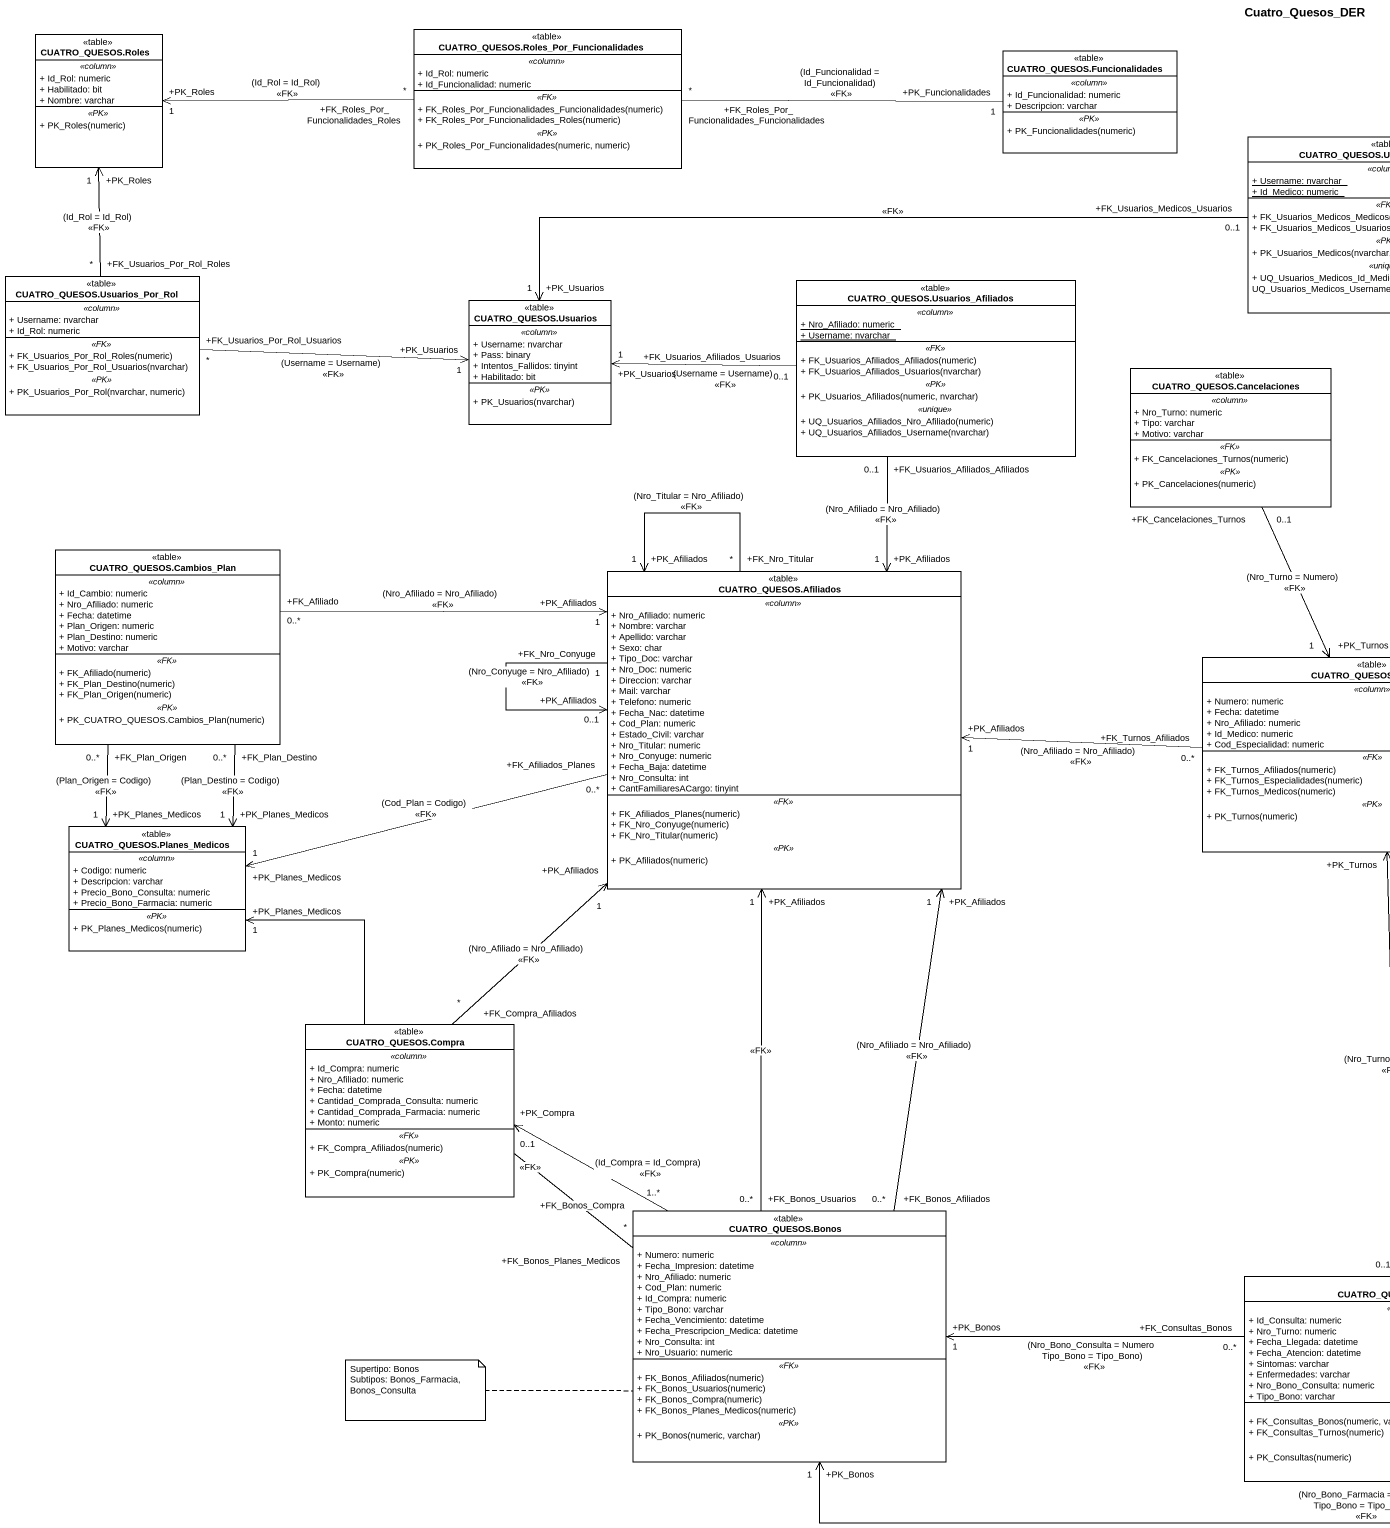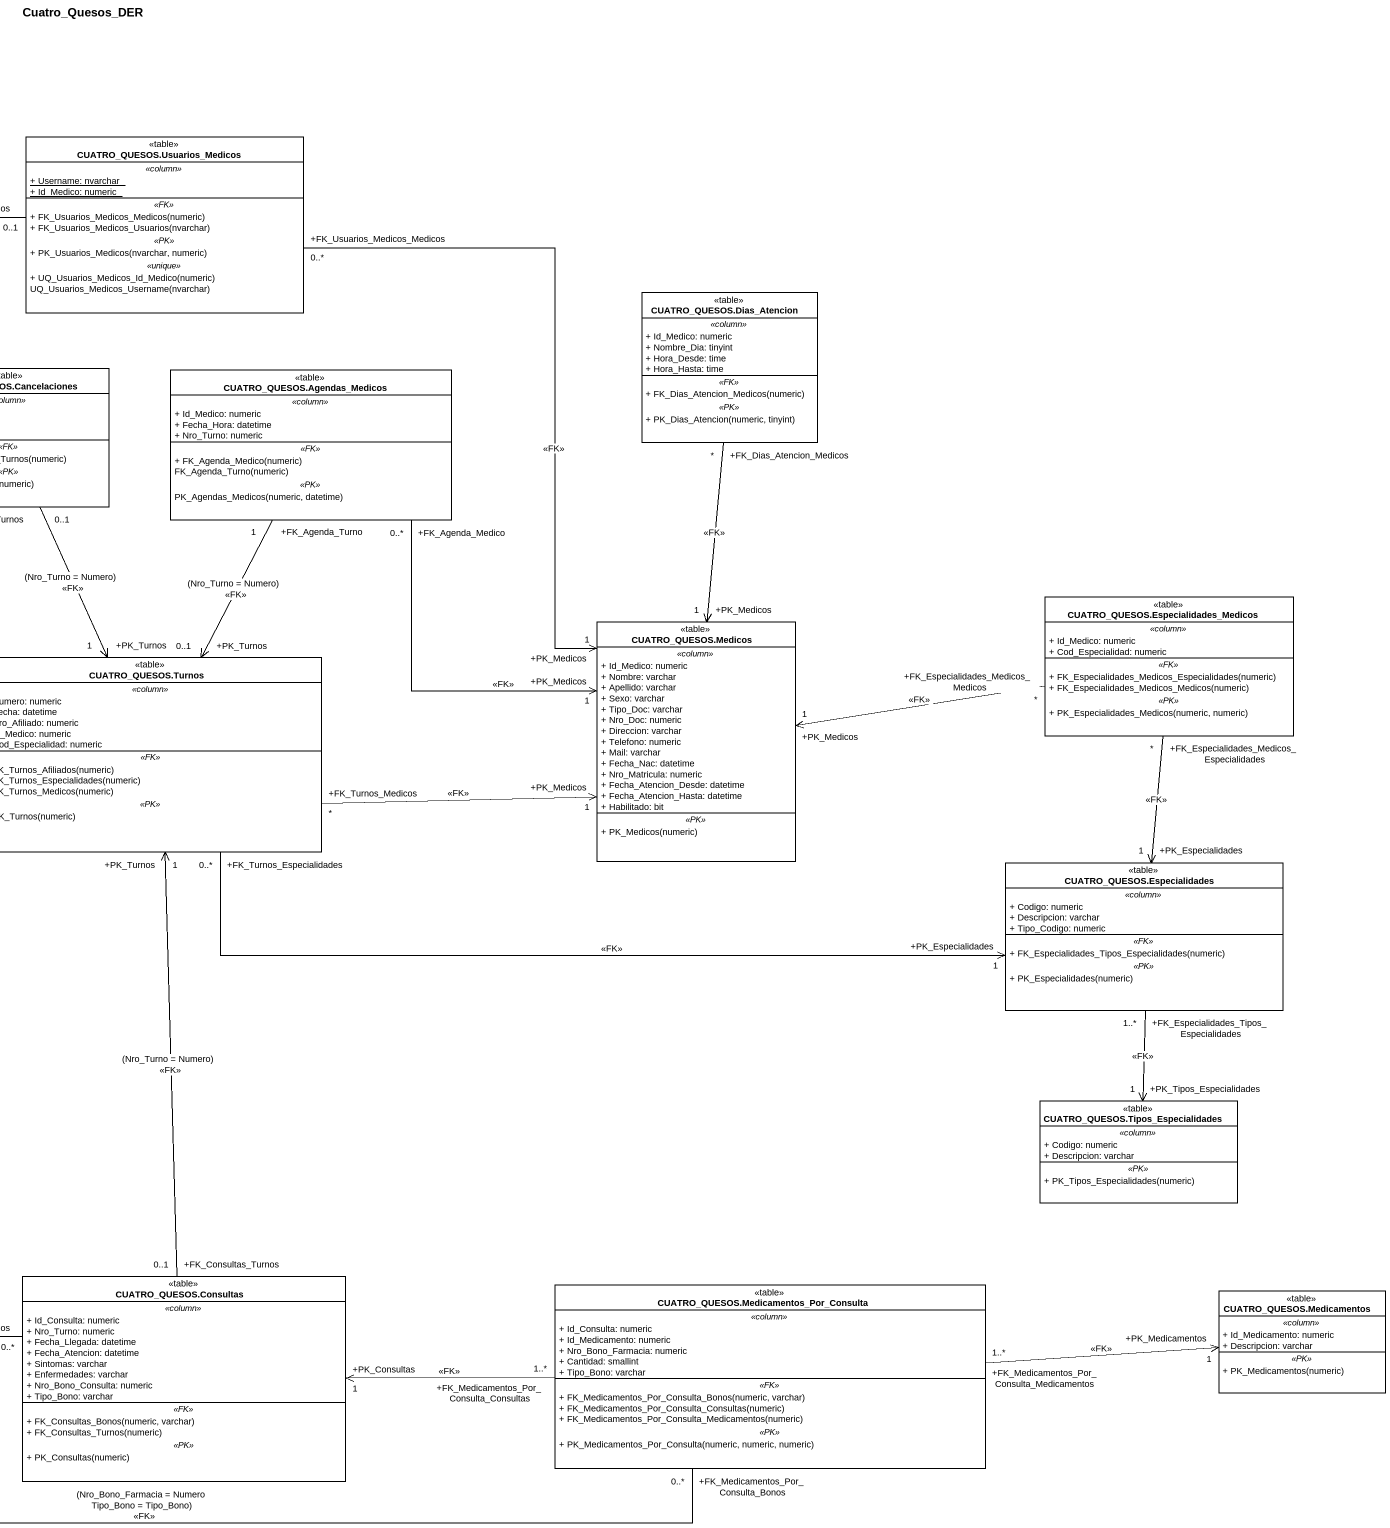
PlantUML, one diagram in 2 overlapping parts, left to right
@startuml
title Cuatro_Quesos_DER
hide circle
hide empty members
skinparam classAttributeIconSize 0
class "CUATRO_QUESOS.Roles" as CUATRO_QUESOS_Roles <<table>> {
  .. <<column>> ..
  + Id_Rol: numeric
  + Habilitado: bit
  + Nombre: varchar
  .. <<PK>> ..
  + PK_Roles(numeric)
}
class "CUATRO_QUESOS.Roles_Por_Funcionalidades" as CUATRO_QUESOS_Roles_Por <<table>> {
  .. <<column>> ..
  + Id_Rol: numeric
  + Id_Funcionalidad: numeric
  .. <<FK>> ..
  + FK_Roles_Por_Funcionalidades_Funcionalidades(numeric)
  + FK_Roles_Por_Funcionalidades_Roles(numeric)
  .. <<PK>> ..
  + PK_Roles_Por_Funcionalidades(numeric, numeric)
}
class "CUATRO_QUESOS.Funcionalidades" as CUATRO_QUESOS <<table>> {
  .. <<column>> ..
  + Id_Funcionalidad: numeric
  + Descripcion: varchar
  .. <<PK>> ..
  + PK_Funcionalidades(numeric)
}
class "CUATRO_QUESOS.Usuarios_Medicos" as CUATRO_QUESOS_Usuarios <<table>> {
  .. <<column>> ..
  {static} + Username: nvarchar
  {static} + Id_Medico: numeric
  .. <<FK>> ..
  + FK_Usuarios_Medicos_Medicos(numeric)
  + FK_Usuarios_Medicos_Usuarios(nvarchar)
  .. <<PK>> ..
  + PK_Usuarios_Medicos(nvarchar, numeric)
  .. <<unique>> ..
  + UQ_Usuarios_Medicos_Id_Medico(numeric)
  UQ_Usuarios_Medicos_Username(nvarchar)
}
class "CUATRO_QUESOS.Usuarios_Por_Rol" as CUATRO_QUESOS_Usuarios_Por <<table>> {
  .. <<column>> ..
  + Username: nvarchar
  + Id_Rol: numeric
  .. <<FK>> ..
  + FK_Usuarios_Por_Rol_Roles(numeric)
  + FK_Usuarios_Por_Rol_Usuarios(nvarchar)
  .. <<PK>> ..
  + PK_Usuarios_Por_Rol(nvarchar, numeric)
}
class "CUATRO_QUESOS.Usuarios" as CUATRO_QUESOS_Usuarios_2 <<table>> {
  .. <<column>> ..
  + Username: nvarchar
  + Pass: binary
  + Intentos_Fallidos: tinyint
  + Habilitado: bit
  .. <<PK>> ..
  + PK_Usuarios(nvarchar)
}
class "CUATRO_QUESOS.Usuarios_Afiliados" as CUATRO_QUESOS_Usuarios_3 <<table>> {
  .. <<column>> ..
  {static} + Nro_Afiliado: numeric
  {static} + Username: nvarchar
  .. <<FK>> ..
  + FK_Usuarios_Afiliados_Afiliados(numeric)
  + FK_Usuarios_Afiliados_Usuarios(nvarchar)
  .. <<PK>> ..
  + PK_Usuarios_Afiliados(numeric, nvarchar)
  .. <<unique>> ..
  + UQ_Usuarios_Afiliados_Nro_Afiliado(numeric)
  + UQ_Usuarios_Afiliados_Username(nvarchar)
}
class "CUATRO_QUESOS.Dias_Atencion" as CUATRO_QUESOS_Dias_Atencion <<table>> {
  .. <<column>> ..
  + Id_Medico: numeric
  + Nombre_Dia: tinyint
  + Hora_Desde: time
  + Hora_Hasta: time
  .. <<FK>> ..
  + FK_Dias_Atencion_Medicos(numeric)
  .. <<PK>> ..
  + PK_Dias_Atencion(numeric, tinyint)
}
class "CUATRO_QUESOS.Cancelaciones" as CUATRO_QUESOS_Cancelaciones <<table>> {
  .. <<column>> ..
  + Nro_Turno: numeric
  + Tipo: varchar
  + Motivo: varchar
  .. <<FK>> ..
  + FK_Cancelaciones_Turnos(numeric)
  .. <<PK>> ..
  + PK_Cancelaciones(numeric)
}
class "CUATRO_QUESOS.Agendas_Medicos" as CUATRO_QUESOS_Agendas <<table>> {
  .. <<column>> ..
  + Id_Medico: numeric
  + Fecha_Hora: datetime
  + Nro_Turno: numeric
  .. <<FK>> ..
  + FK_Agenda_Medico(numeric)
  FK_Agenda_Turno(numeric)
  .. <<PK>> ..
  PK_Agendas_Medicos(numeric, datetime)
}
class "CUATRO_QUESOS.Cambios_Plan" as CUATRO_QUESOS_Cambios_Plan <<table>> {
  .. <<column>> ..
  + Id_Cambio: numeric
  + Nro_Afiliado: numeric
  + Fecha: datetime
  + Plan_Origen: numeric
  + Plan_Destino: numeric
  + Motivo: varchar
  .. <<FK>> ..
  + FK_Afiliado(numeric)
  + FK_Plan_Destino(numeric)
  + FK_Plan_Origen(numeric)
  .. <<PK>> ..
  + PK_CUATRO_QUESOS.Cambios_Plan(numeric)
}
class "CUATRO_QUESOS.Afiliados" as CUATRO_QUESOS_Afiliados <<table>> {
  .. <<column>> ..
  + Nro_Afiliado: numeric
  + Nombre: varchar
  + Apellido: varchar
  + Sexo: char
  + Tipo_Doc: varchar
  + Nro_Doc: numeric
  + Direccion: varchar
  + Mail: varchar
  + Telefono: numeric
  + Fecha_Nac: datetime
  + Cod_Plan: numeric
  + Estado_Civil: varchar
  + Nro_Titular: numeric
  + Nro_Conyuge: numeric
  + Fecha_Baja: datetime
  + Nro_Consulta: int
  + CantFamiliaresACargo: tinyint
  .. <<FK>> ..
  + FK_Afiliados_Planes(numeric)
  + FK_Nro_Conyuge(numeric)
  + FK_Nro_Titular(numeric)
  .. <<PK>> ..
  + PK_Afiliados(numeric)
}
class "CUATRO_QUESOS.Medicos" as CUATRO_QUESOS_Medicos <<table>> {
  .. <<column>> ..
  + Id_Medico: numeric
  + Nombre: varchar
  + Apellido: varchar
  + Sexo: varchar
  + Tipo_Doc: varchar
  + Nro_Doc: numeric
  + Direccion: varchar
  + Telefono: numeric
  + Mail: varchar
  + Fecha_Nac: datetime
  + Nro_Matricula: numeric
  + Fecha_Atencion_Desde: datetime
  + Fecha_Atencion_Hasta: datetime
  + Habilitado: bit
  .. <<PK>> ..
  + PK_Medicos(numeric)
}
class "CUATRO_QUESOS.Especialidades_Medicos" as CUATRO_QUESOS_2 <<table>> {
  .. <<column>> ..
  + Id_Medico: numeric
  + Cod_Especialidad: numeric
  .. <<FK>> ..
  + FK_Especialidades_Medicos_Especialidades(numeric)
  + FK_Especialidades_Medicos_Medicos(numeric)
  .. <<PK>> ..
  + PK_Especialidades_Medicos(numeric, numeric)
}
class "CUATRO_QUESOS.Turnos" as CUATRO_QUESOS_Turnos <<table>> {
  .. <<column>> ..
  + Numero: numeric
  + Fecha: datetime
  + Nro_Afiliado: numeric
  + Id_Medico: numeric
  + Cod_Especialidad: numeric
  .. <<FK>> ..
  + FK_Turnos_Afiliados(numeric)
  + FK_Turnos_Especialidades(numeric)
  + FK_Turnos_Medicos(numeric)
  .. <<PK>> ..
  + PK_Turnos(numeric)
}
class "CUATRO_QUESOS.Planes_Medicos" as CUATRO_QUESOS_Planes_Medicos <<table>> {
  .. <<column>> ..
  + Codigo: numeric
  + Descripcion: varchar
  + Precio_Bono_Consulta: numeric
  + Precio_Bono_Farmacia: numeric
  .. <<PK>> ..
  + PK_Planes_Medicos(numeric)
}
class "CUATRO_QUESOS.Especialidades" as CUATRO_QUESOS_Especialidades <<table>> {
  .. <<column>> ..
  + Codigo: numeric
  + Descripcion: varchar
  + Tipo_Codigo: numeric
  .. <<FK>> ..
  + FK_Especialidades_Tipos_Especialidades(numeric)
  .. <<PK>> ..
  + PK_Especialidades(numeric)
}
class "CUATRO_QUESOS.Compra" as CUATRO_QUESOS_Compra <<table>> {
  .. <<column>> ..
  + Id_Compra: numeric
  + Nro_Afiliado: numeric
  + Fecha: datetime
  + Cantidad_Comprada_Consulta: numeric
  + Cantidad_Comprada_Farmacia: numeric
  + Monto: numeric
  .. <<FK>> ..
  + FK_Compra_Afiliados(numeric)
  .. <<PK>> ..
  + PK_Compra(numeric)
}
class "CUATRO_QUESOS.Tipos_Especialidades" as CUATRO_QUESOS_Tipos <<table>> {
  .. <<column>> ..
  + Codigo: numeric
  + Descripcion: varchar
  .. <<PK>> ..
  + PK_Tipos_Especialidades(numeric)
}
class "CUATRO_QUESOS.Bonos" as CUATRO_QUESOS_Bonos <<table>> {
  .. <<column>> ..
  + Numero: numeric
  + Fecha_Impresion: datetime
  + Nro_Afiliado: numeric
  + Cod_Plan: numeric
  + Id_Compra: numeric
  + Tipo_Bono: varchar
  + Fecha_Vencimiento: datetime
  + Fecha_Prescripcion_Medica: datetime
  + Nro_Consulta: int
  + Nro_Usuario: numeric
  .. <<FK>> ..
  + FK_Bonos_Afiliados(numeric)
  + FK_Bonos_Usuarios(numeric)
  + FK_Bonos_Compra(numeric)
  + FK_Bonos_Planes_Medicos(numeric)
  .. <<PK>> ..
  + PK_Bonos(numeric, varchar)
}
class "CUATRO_QUESOS.Consultas" as CUATRO_QUESOS_Consultas <<table>> {
  .. <<column>> ..
  + Id_Consulta: numeric
  + Nro_Turno: numeric
  + Fecha_Llegada: datetime
  + Fecha_Atencion: datetime
  + Sintomas: varchar
  + Enfermedades: varchar
  + Nro_Bono_Consulta: numeric
  + Tipo_Bono: varchar
  .. <<FK>> ..
  + FK_Consultas_Bonos(numeric, varchar)
  + FK_Consultas_Turnos(numeric)
  .. <<PK>> ..
  + PK_Consultas(numeric)
}
class "CUATRO_QUESOS.Medicamentos_Por_Consulta" as CUATRO_QUESOS_Medicamentos <<table>> {
  .. <<column>> ..
  + Id_Consulta: numeric
  + Id_Medicamento: numeric
  + Nro_Bono_Farmacia: numeric
  + Cantidad: smallint
  + Tipo_Bono: varchar
  .. <<FK>> ..
  + FK_Medicamentos_Por_Consulta_Bonos(numeric, varchar)
  + FK_Medicamentos_Por_Consulta_Consultas(numeric)
  + FK_Medicamentos_Por_Consulta_Medicamentos(numeric)
  .. <<PK>> ..
  + PK_Medicamentos_Por_Consulta(numeric, numeric, numeric)
}
class "CUATRO_QUESOS.Medicamentos" as CUATRO_QUESOS_Medicamentos_2 <<table>> {
  .. <<column>> ..
  + Id_Medicamento: numeric
  + Descripcion: varchar
  .. <<PK>> ..
  + PK_Medicamentos(numeric)
}
CUATRO_QUESOS_Roles_Por "+FK_Roles_Por_Funcionalidades_Roles\n*" -left-> "+PK_Roles\n1" CUATRO_QUESOS_Roles : (Id_Rol = Id_Rol)\n<<FK>>
CUATRO_QUESOS_Roles_Por "+FK_Roles_Por_Funcionalidades_Funcionalidades\n*" -right- "+PK_Funcionalidades\n1" CUATRO_QUESOS : (Id_Funcionalidad = Id_Funcionalidad)\n<<FK>>
CUATRO_QUESOS_Usuarios "+FK_Usuarios_Medicos_Usuarios\n0..1" -left-> "+PK_Usuarios\n1" CUATRO_QUESOS_Usuarios_2 : <<FK>>
CUATRO_QUESOS_Usuarios "+FK_Usuarios_Medicos_Medicos\n0..*" --> "+PK_Medicos\n1" CUATRO_QUESOS_Medicos : <<FK>>
CUATRO_QUESOS_Usuarios_Por "+FK_Usuarios_Por_Rol_Roles\n*" -up-> "+PK_Roles\n1" CUATRO_QUESOS_Roles : (Id_Rol = Id_Rol)\n<<FK>>
CUATRO_QUESOS_Usuarios_Por "+FK_Usuarios_Por_Rol_Usuarios\n*" -right-> "+PK_Usuarios\n1" CUATRO_QUESOS_Usuarios_2 : (Username = Username)\n<<FK>>
CUATRO_QUESOS_Usuarios_3 "+FK_Usuarios_Afiliados_Usuarios\n0..1" -left-> "+PK_Usuarios\n1" CUATRO_QUESOS_Usuarios_2 : (Username = Username)\n<<FK>>
CUATRO_QUESOS_Usuarios_3 "+FK_Usuarios_Afiliados_Afiliados\n0..1" --> "+PK_Afiliados\n1" CUATRO_QUESOS_Afiliados : (Nro_Afiliado = Nro_Afiliado)\n<<FK>>
CUATRO_QUESOS_Dias_Atencion "+FK_Dias_Atencion_Medicos\n*" --> "+PK_Medicos\n1" CUATRO_QUESOS_Medicos : <<FK>>
CUATRO_QUESOS_Cancelaciones "+FK_Cancelaciones_Turnos\n0..1" --> "+PK_Turnos\n1" CUATRO_QUESOS_Turnos : (Nro_Turno = Numero)\n<<FK>>
CUATRO_QUESOS_Agendas "+FK_Agenda_Medico\n0..*" --> "+PK_Medicos\n1" CUATRO_QUESOS_Medicos : <<FK>>
CUATRO_QUESOS_Agendas "+FK_Agenda_Turno\n1" --> "+PK_Turnos\n0..1" CUATRO_QUESOS_Turnos : (Nro_Turno = Numero)\n<<FK>>
CUATRO_QUESOS_Cambios_Plan "+FK_Afiliado\n0..*" -right-> "+PK_Afiliados\n1" CUATRO_QUESOS_Afiliados : (Nro_Afiliado = Nro_Afiliado)\n<<FK>>
CUATRO_QUESOS_Cambios_Plan "+FK_Plan_Origen\n0..*" --> "+PK_Planes_Medicos\n1" CUATRO_QUESOS_Planes_Medicos : (Plan_Origen = Codigo)\n<<FK>>
CUATRO_QUESOS_Cambios_Plan "+FK_Plan_Destino\n0..*" --> "+PK_Planes_Medicos\n1" CUATRO_QUESOS_Planes_Medicos : (Plan_Destino = Codigo)\n<<FK>>
CUATRO_QUESOS_Afiliados "+FK_Nro_Titular\n*" --> "+PK_Afiliados\n1" CUATRO_QUESOS_Afiliados : (Nro_Titular = Nro_Afiliado)\n<<FK>>
CUATRO_QUESOS_Afiliados "+FK_Nro_Conyuge\n1" --> "+PK_Afiliados\n0..1" CUATRO_QUESOS_Afiliados : (Nro_Conyuge = Nro_Afiliado)\n<<FK>>
CUATRO_QUESOS_Afiliados "+FK_Afiliados_Planes\n0..*" -left-> "+PK_Planes_Medicos\n1" CUATRO_QUESOS_Planes_Medicos : (Cod_Plan = Codigo)\n<<FK>>
CUATRO_QUESOS_2 "+FK_Especialidades_Medicos_Medicos\n*" -left-> "+PK_Medicos\n1" CUATRO_QUESOS_Medicos : <<FK>>
CUATRO_QUESOS_2 "+FK_Especialidades_Medicos_Especialidades\n*" --> "+PK_Especialidades\n1" CUATRO_QUESOS_Especialidades : <<FK>>
CUATRO_QUESOS_Turnos "+FK_Turnos_Afiliados\n0..*" -left-> "+PK_Afiliados\n1" CUATRO_QUESOS_Afiliados : (Nro_Afiliado = Nro_Afiliado)\n<<FK>>
CUATRO_QUESOS_Turnos "+FK_Turnos_Medicos\n*" -right-> "+PK_Medicos\n1" CUATRO_QUESOS_Medicos : <<FK>>
CUATRO_QUESOS_Turnos "+FK_Turnos_Especialidades\n0..*" -right-> "+PK_Especialidades\n1" CUATRO_QUESOS_Especialidades : <<FK>>
CUATRO_QUESOS_Especialidades "+FK_Especialidades_Tipos_Especialidades\n1..*" --> "+PK_Tipos_Especialidades\n1" CUATRO_QUESOS_Tipos : <<FK>>
CUATRO_QUESOS_Compra "+FK_Compra_Afiliados\n*" -up-> "+PK_Afiliados\n1" CUATRO_QUESOS_Afiliados : (Nro_Afiliado = Nro_Afiliado)\n<<FK>>
CUATRO_QUESOS_Bonos "+FK_Bonos_Afiliados\n0..*" -up-> "+PK_Afiliados\n1" CUATRO_QUESOS_Afiliados : (Nro_Afiliado = Nro_Afiliado)\n<<FK>>
CUATRO_QUESOS_Bonos "+FK_Bonos_Usuarios\n0..*" -up-> "+PK_Afiliados\n1" CUATRO_QUESOS_Afiliados : <<FK>>
CUATRO_QUESOS_Bonos "+FK_Bonos_Planes_Medicos\n*" -up-> "+PK_Planes_Medicos\n1" CUATRO_QUESOS_Planes_Medicos : <<FK>>
CUATRO_QUESOS_Bonos "+FK_Bonos_Compra\n1..*" -left-> "+PK_Compra\n0..1" CUATRO_QUESOS_Compra : (Id_Compra = Id_Compra)\n<<FK>>
CUATRO_QUESOS_Consultas "+FK_Consultas_Turnos\n0..1" -up-> "+PK_Turnos\n1" CUATRO_QUESOS_Turnos : (Nro_Turno = Numero)\n<<FK>>
CUATRO_QUESOS_Consultas "+FK_Consultas_Bonos\n0..*" -left-> "+PK_Bonos\n1" CUATRO_QUESOS_Bonos : (Nro_Bono_Consulta = Numero Tipo_Bono = Tipo_Bono)\n<<FK>>
CUATRO_QUESOS_Medicamentos "+FK_Medicamentos_Por_Consulta_Bonos\n0..*" -left-> "+PK_Bonos\n1" CUATRO_QUESOS_Bonos : (Nro_Bono_Farmacia = Numero Tipo_Bono = Tipo_Bono)\n<<FK>>
CUATRO_QUESOS_Medicamentos "+FK_Medicamentos_Por_Consulta_Consultas\n1..*" -left-> "+PK_Consultas\n1" CUATRO_QUESOS_Consultas : <<FK>>
CUATRO_QUESOS_Medicamentos "+FK_Medicamentos_Por_Consulta_Medicamentos\n1..*" -right-> "+PK_Medicamentos\n1" CUATRO_QUESOS_Medicamentos_2 : <<FK>>
note left of CUATRO_QUESOS_Bonos
  Supertipo: Bonos
  Subtipos: Bonos_Farmacia,
  Bonos_Consulta
end note
@enduml
